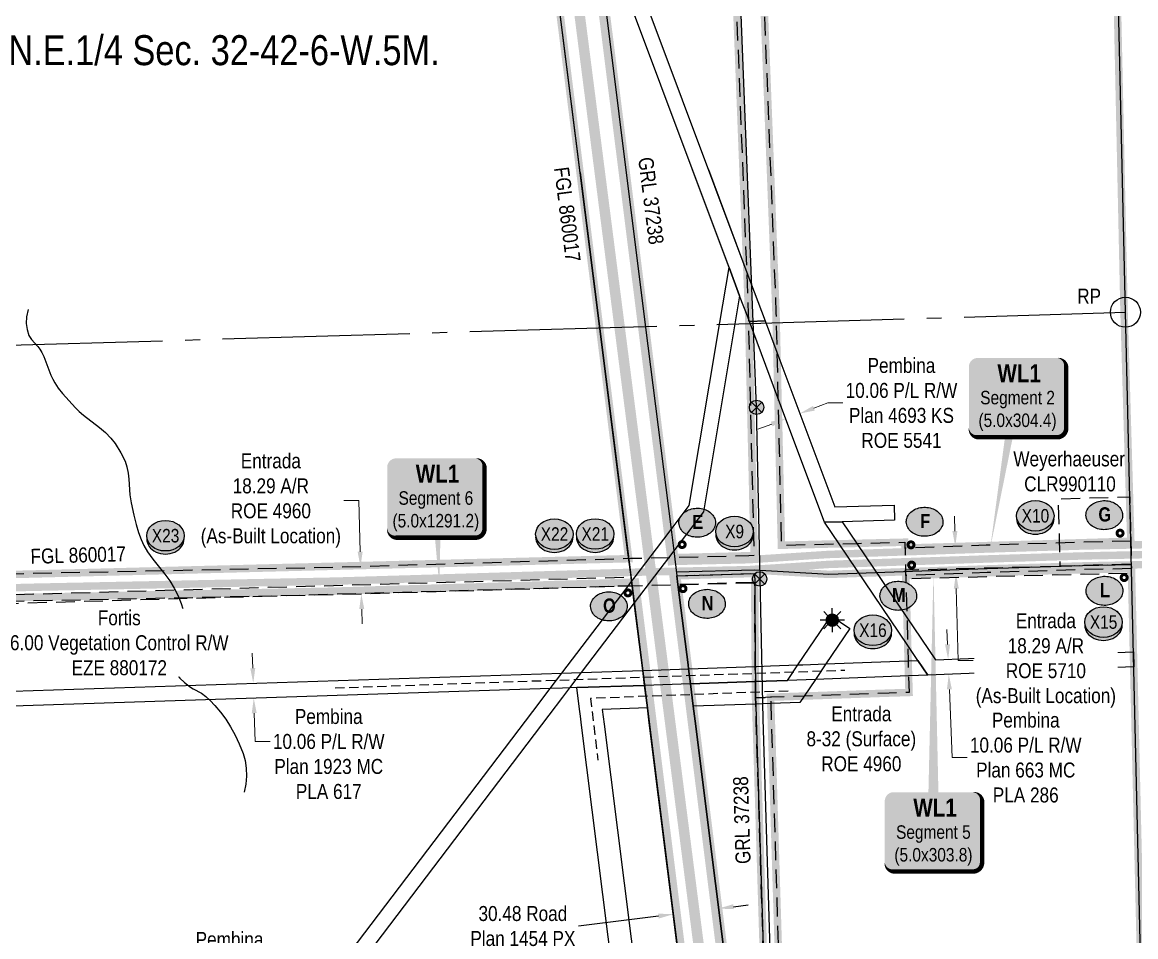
# Model space of a CAD drawing. Extents: x 643442 to 651909, y 5835058 to 5841090.
# Drawn here: x 646870 to 647613, y 5836394 to 5837005 of the extents above; entities that cross this region are included whole.
import ezdxf
from ezdxf.enums import TextEntityAlignment as Align

# ---------------------------------------------------------------- set-up
doc = ezdxf.new("R2010")
doc.units = 0
doc.header["$LTSCALE"] = 5
doc.header["$PDSIZE"] = 0.5
for name, pattern in [('CENTERLINEX3', [5, 2.5, -1, 0.5, -1]), ('foc-ACCESSROAD', [3.75, 2.5, -1.25]), ('foc-FLOWLINE', [3.75, 2.5, -1.25]), ('foc-QUARTERLINE', [33, 25, -3, 2, -3]), ('UG_PIPE', [1.875, 1.25, -0.625])]:
    doc.linetypes.add(name, pattern=pattern)
doc.layers.get('Defpoints').update_dxf_attribs({"color": 9})
for name, color, linetype in [('35', 37, 'Continuous'), ('AS-PIPE-UG', 44, 'UG_PIPE'), ('AS-POWER', 104, 'foc-POWER'), ('AS-POWER-EXISTING-PP', 72, 'Continuous'), ('AS-ROADS', 254, 'Continuous'), ('AS-TELUS', 224, 'foc-TEL'), ('C-SYMBOL', 7, 'Continuous'), ('CG-NOTES', 7, 'Continuous'), ('F-AR', 190, 'foc-ACCESSROAD'), ('F-EZE', 190, 'foc-FLOWLINE'), ('F-RW', 190, 'Continuous'), ('F-WS', 190, 'foc-ACCESSROAD'), ('F-WS-S', 8, 'Continuous'), ('L-SEC', 7, 'Continuous'), ('L-SECQ', 8, 'foc-QUARTERLINE'), ('L-TITLEDB', 4, 'Continuous'), ('L-TITLEDB-T', 4, 'Continuous'), ('P-CROSSINGS', 250, 'Continuous'), ('P-PROPOSED-WL1', 10, 'Continuous'), ('T-CREEK', 160, 'Continuous')]:
    doc.layers.add(name, color=color, linetype=linetype)
doc.layers.add('AS-TRAPPER BOUNDARY', color=7, linetype='CENTERLINEX3', true_color=0xb85c00, transparency=0.6)
doc.layers.add('AS-TRAPPER-T', color=7, linetype='Continuous', true_color=0xc26100)
doc.layers.add('P-PROPOSED-WL4', color=7, linetype='Continuous', true_color=0x5b5bc8)
for name, color, linetype, lineweight in [('F-AR-T', 190, 'Continuous', 9), ('F-RW-T', 190, 'Continuous', 9), ('F-VCE-T', 190, 'Continuous', 9), ('F-WS-T', 190, 'Continuous', 9)]:
    doc.layers.add(name, color=color, linetype=linetype, lineweight=lineweight)
doc.styles.add('175L', font='ARIALN.TTF', dxfattribs={"height": 20})
doc.styles.add('80', font='ARIALN.TTF', dxfattribs={"height": 10})
doc.styles.add('80CG', font='ARIALN.TTF', dxfattribs={"height": 10})
doc.styles.add('80L', font='ARIALN.TTF', dxfattribs={"height": 10})
doc.styles.add('BOLD', font='ARIALNB.TTF')
doc.styles.add('Crossing', font='ARIALN.TTF', dxfattribs={"height": 10})
doc.styles.add('foc-LtypeFont', font='ARIALN.TTF', dxfattribs={"height": 7.35})
doc.linetypes.add('foc-POWER', pattern='A,6,-1,["P",foc-LtypeFont,S=0.2,R=0,X=-0.625,Y=-0.75],-1.24,4', length=12.24)
doc.linetypes.add('foc-TEL', pattern='A,2,-1,["T",foc-LtypeFont,S=0.2,R=0,X=-0.425,Y=-0.75],-1.24,8', length=12.24)
doc.linetypes.add('foc-TEL-NOLINE', pattern='A,0,-2,["T",foc-LtypeFont,S=0.2,R=0,X=-0.425,Y=-0.75],-10.24', length=12.24)
doc.linetypes.add('foc-TOPO-flowdirection-NOLINE', pattern='A,0,[">",foc-LtypeFont,S=0.3,R=0,X=0,Y=-0.945],-20,[">",foc-LtypeFont,S=0.3,R=0,X=0,Y=-0.945],0', length=20)
doc.dimstyles.new('Compass 5 000', dxfattribs={"dimscale": 5, "dimtxt": 9, "dimasz": 2, "dimexe": 0.2, "dimexo": 0.0625, "dimgap": 0.5, "dimtad": 0, "dimtih": 1, "dimtoh": 1, "dimzin": 0, "dimdsep": 46, "dimtxsty": '80CG', "dimcen": 0.1, "dimse1": 1, "dimse2": 1, "dimclrd": 256, "dimclrt": 256, "dimaunit": 1, "dimadec": 4, "dimazin": 0, "dimtfac": 0.06, "dimtofl": 0, "dimtmove": 0, "dimatfit": 1, "dimfxl": 0.2, "dimtolj": 1, "dimtzin": 0, "dimlwd": -1, "dimarcsym": 0})

# ---------------------------------------------------------------- blocks, each defined once
blk = doc.blocks.new('*D428')
at = {"layer": 'Defpoints', "color": 0, "transparency": 16777216}
for p in [(647304.75, 5836409.51), (647305.14, 5836406.36), (647335.36, 5836410.14)]:
    blk.add_point(p, dxfattribs=at)
at = {"layer": 'L-TITLEDB-T', "transparency": 16777216}
for p, q in [((647344.89, 5836414.54), (647354.81, 5836415.78)), ((647294.82, 5836408.27), (647241.45, 5836401.58))]:
    blk.add_line(p, q, dxfattribs=at)
for points in [[(647344.68, 5836416.19), (647345.1, 5836412.88), (647334.97, 5836413.29)], [(647294.62, 5836409.92), (647295.03, 5836406.61), (647304.75, 5836409.51)]]:
    blk.add_solid(points, dxfattribs=at)
at = {"layer": 'L-TITLEDB-T', "transparency": 16777216, "insert": (647204.39, 5836401.58), "char_height": 10, "attachment_point": 5, "style": '80CG'}
blk.add_mtext('\\A1;30.48 Road\\PPlan 1454 PX', dxfattribs=at)
blk = doc.blocks.new('xing2')
h = blk.add_hatch(color=50)
h.dxf.hatch_style = 1
edge = h.paths.add_edge_path()
edge.add_ellipse((0, 0), major_axis=(-12.5, 0), ratio=0.816297, start_angle=0, end_angle=360)
h = blk.add_hatch(color=250)
h.dxf.hatch_style = 1
edge = h.paths.add_edge_path()
edge.add_ellipse((0, -2.05), major_axis=(-12.5, 0), ratio=0.816297, start_angle=0, end_angle=180)
edge.add_line((12.5, -2.05), (12.5, 0))
edge.add_ellipse((0, 0), major_axis=(-12.5, 0), ratio=0.816297, start_angle=0, end_angle=180, ccw=False)
edge.add_line((-12.5, 0), (-12.5, -2.05))
at = {"color": 250}
blk.add_ellipse((0, 0), major_axis=(-12.5, 0), ratio=0.816297, dxfattribs=at)
blk.add_ellipse((0, -2.05), major_axis=(-12.5, 0), ratio=0.816297, start_param=0, end_param=3.141593, dxfattribs=at)
at = {"color": 250, "style": 'Crossing'}
blk.add_attdef('CROSSING', text='', height=9, dxfattribs=at).set_placement((0.09, 0.02), align=Align.MIDDLE_CENTER)
at = {"color": 250, "style": 'Crossing', "flags": 1}
for tag, p in [('OWNER', (0.09, -12.49)), ('DESCRIPTION', (0.09, -25.77)), ('LOCATION', (0.09, -39.3)), ('DWG_REF', (0.09, -52.84))]:
    blk.add_attdef(tag, text='', height=9, dxfattribs=at).set_placement(p, align=Align.MIDDLE_CENTER)
blk = doc.blocks.new('GAS')
h = blk.add_hatch(color=255)
h.dxf.hatch_style = 1
edge = h.paths.add_edge_path()
edge.add_arc((0, 0), 0.9, 0, 360)
for p, q in [((0, 0.81), (0, 1.62)), ((-0.81, 0), (-1.62, 0)), ((-0.57, 0.57), (-1.14, 1.14)), ((0.57, 0.57), (1.14, 1.14)), ((1.62, 0), (0.81, 0)), ((-0.57, -0.57), (-1.14, -1.14)), ((0, -0.81), (0, -1.62)), ((1.14, -1.14), (0.57, -0.57))]:
    blk.add_line(p, q)
blk.add_circle((0, 0), 0.8)
blk = doc.blocks.new('*D436')
at = {"layer": 'Defpoints', "color": 0, "transparency": 16777216}
for p in [(647568.36, 5836582.9), (647488.54, 5836569.57), (647568.77, 5836572.85)]:
    blk.add_point(p, dxfattribs=at)
at = {"layer": 'F-RW-T', "transparency": 16777216}
for p, q in [((647487.72, 5836589.61), (647487.31, 5836599.6)), ((647488.94, 5836559.58), (647490.8, 5836514.03)), ((647490.8, 5836514.03), (647500.8, 5836514.03))]:
    blk.add_line(p, q, dxfattribs=at)
for points in [[(647489.38, 5836589.68), (647486.05, 5836589.54), (647488.13, 5836579.62)], [(647490.61, 5836559.65), (647487.28, 5836559.51), (647488.54, 5836569.57)]]:
    blk.add_solid(points, dxfattribs=at)
at = {"layer": 'F-RW-T', "transparency": 16777216, "insert": (647539.89, 5836514.03), "char_height": 10, "attachment_point": 5, "style": '80CG'}
blk.add_mtext('\\A1;Pembina \\P10.06 P/L R/W\\PPlan 663 MC\\PPLA 286', dxfattribs=at)
blk = doc.blocks.new('*D437')
at = {"layer": 'Defpoints', "color": 0, "transparency": 16777216}
for p in [(646988.65, 5836562.57), (647024.84, 5836553.69), (646988.98, 5836552.52)]:
    blk.add_point(p, dxfattribs=at)
at = {"layer": 'F-RW-T', "transparency": 16777216}
for p, q in [((647024.18, 5836573.74), (647023.85, 5836583.73)), ((647025.17, 5836543.7), (647025.79, 5836524.74)), ((647025.79, 5836524.74), (647035.79, 5836524.74))]:
    blk.add_line(p, q, dxfattribs=at)
for points in [[(647025.85, 5836573.79), (647022.51, 5836573.68), (647024.51, 5836563.74)], [(647026.83, 5836543.75), (647023.5, 5836543.65), (647024.84, 5836553.69)]]:
    blk.add_solid(points, dxfattribs=at)
at = {"layer": 'F-RW-T', "transparency": 16777216, "insert": (647074.87, 5836524.74), "char_height": 10, "attachment_point": 5, "style": '80CG'}
blk.add_mtext('\\A1;\\PPembina\\P10.06 P/L R/W\\PPlan 1923 MC\\PPLA 617', dxfattribs=at)
blk = doc.blocks.new('*D438')
at = {"layer": 'Defpoints', "color": 0, "transparency": 16777216}
for p in [(647073.69, 5836363.88), (647076.3, 5836367.32), (647084.28, 5836361.26)]:
    blk.add_point(p, dxfattribs=at)
at = {"layer": 'F-RW-T', "transparency": 16777216}
for p, q in [((647057.76, 5836375.97), (647047.76, 5836375.97)), ((647065.73, 5836369.93), (647057.76, 5836375.97)), ((647089.64, 5836351.79), (647097.61, 5836345.74))]:
    blk.add_line(p, q, dxfattribs=at)
for points in [[(647066.73, 5836371.25), (647064.72, 5836368.6), (647073.69, 5836363.88)], [(647090.65, 5836353.11), (647088.63, 5836350.46), (647081.67, 5836357.83)]]:
    blk.add_solid(points, dxfattribs=at)
at = {"layer": 'F-RW-T', "transparency": 16777216, "insert": (647008.67, 5836375.97), "char_height": 10, "attachment_point": 5, "style": '80CG'}
blk.add_mtext('\\A1;\\PPembina\\P10.06 P/L R/W\\PPlan 518 MC\\PPLA 355', dxfattribs=at)
blk = doc.blocks.new('*D439')
at = {"layer": 'Defpoints', "color": 0, "transparency": 16777216}
for p in [(647389.16, 5836743.69), (647395.51, 5836698.15), (647404.89, 5836701.66)]:
    blk.add_point(p, dxfattribs=at)
at = {"layer": 'F-RW-T', "transparency": 16777216}
for p, q in [((647398.52, 5836747.19), (647407.89, 5836750.7)), ((647407.89, 5836750.7), (647417.89, 5836750.7)), ((647370.41, 5836736.67), (647361.05, 5836733.17))]:
    blk.add_line(p, q, dxfattribs=at)
for points in [[(647397.94, 5836748.75), (647399.11, 5836745.63), (647389.16, 5836743.69)], [(647369.83, 5836738.23), (647371, 5836735.11), (647379.78, 5836740.18)]]:
    blk.add_solid(points, dxfattribs=at)
at = {"layer": 'F-RW-T', "transparency": 16777216, "insert": (647456.98, 5836750.7), "char_height": 10, "attachment_point": 5, "style": '80CG'}
blk.add_mtext('\\A1;Pembina\\P10.06 P/L R/W\\PPlan 4693 KS\\PROE 5541', dxfattribs=at)
blk = doc.blocks.new('*D441')
at = {"layer": 'Defpoints', "color": 0, "transparency": 16777216}
for p in [(647492.87, 5836655.24), (647511.11, 5836655.69), (647511.55, 5836637.26)]:
    blk.add_point(p, dxfattribs=at)
at = {"layer": 'F-AR-T', "transparency": 16777216}
for p, q in [((647492.63, 5836665.24), (647492.39, 5836675.24)), ((647493.56, 5836626.82), (647494.72, 5836578.89)), ((647494.72, 5836578.89), (647504.72, 5836578.89))]:
    blk.add_line(p, q, dxfattribs=at)
for points in [[(647494.3, 5836665.28), (647490.96, 5836665.2), (647492.87, 5836655.24)], [(647495.23, 5836626.86), (647491.89, 5836626.78), (647493.32, 5836636.82)]]:
    blk.add_solid(points, dxfattribs=at)
at = {"layer": 'F-AR-T', "transparency": 16777216, "insert": (647553.32, 5836578.89), "char_height": 10, "attachment_point": 5, "style": '80CG', "bg_fill": 3, "box_fill_scale": 1.1, "bg_fill_color": 256, "bg_fill_true_color": 13158600, "bg_fill_transparency": 0}
blk.add_mtext('\\A1;Entrada\\P18.29 A/R\\PROE 5710\\P(As-Built Location)', dxfattribs=at)
blk = doc.blocks.new('*D442')
at = {"layer": 'Defpoints', "color": 0, "transparency": 16777216}
for p in [(647041.89, 5836639.92), (647096.09, 5836641.46), (647042.4, 5836621.67)]:
    blk.add_point(p, dxfattribs=at)
at = {"layer": 'F-AR-T', "transparency": 16777216}
for p, q in [((647094.84, 5836685.57), (647084.84, 5836685.57)), ((647095.81, 5836651.46), (647094.84, 5836685.57)), ((647096.9, 5836613.21), (647097.18, 5836603.21))]:
    blk.add_line(p, q, dxfattribs=at)
for points in [[(647097.48, 5836651.5), (647094.14, 5836651.41), (647096.09, 5836641.46)], [(647098.56, 5836613.25), (647095.23, 5836613.16), (647096.61, 5836623.2)]]:
    blk.add_solid(points, dxfattribs=at)
at = {"layer": 'F-AR-T', "transparency": 16777216, "insert": (647036.24, 5836685.57), "char_height": 10, "attachment_point": 5, "style": '80CG'}
blk.add_mtext('\\A1;Entrada\\P18.29 A/R \\PROE 4960\\P(As-Built Location)', dxfattribs=at)
blk = doc.blocks.new('*D464')
at = {"layer": 'Defpoints', "color": 0, "transparency": 16777216}
for p in [(646870.67, 5836623.03), (646849.22, 5836616.42)]:
    blk.add_point(p, dxfattribs=at)
at = {"layer": 'F-VCE-T', "transparency": 16777216}
for p, q in [((646848.76, 5836632.41), (646848.48, 5836642.41)), ((646849.51, 5836606.42), (646849.96, 5836590.64)), ((646849.96, 5836590.64), (646859.96, 5836590.64))]:
    blk.add_line(p, q, dxfattribs=at)
for points in [[(646850.43, 5836632.46), (646847.1, 5836632.36), (646849.05, 5836622.42)], [(646851.17, 5836606.47), (646847.84, 5836606.37), (646849.22, 5836616.42)]]:
    blk.add_solid(points, dxfattribs=at)
at = {"layer": 'F-VCE-T', "transparency": 16777216, "insert": (646935.11, 5836590.64), "char_height": 10, "attachment_point": 5, "style": '80CG', "bg_fill": 3, "box_fill_scale": 1.1, "bg_fill_color": 256, "bg_fill_true_color": 13158600, "bg_fill_transparency": 0}
blk.add_mtext('\\A1;Fortis\\P6.00 Vegetation Control R/W\\PEZE 880172', dxfattribs=at)
at = {"layer": 'Defpoints', "color": 0, "transparency": 16777216}
blk.add_point((646870.84, 5836617.03), dxfattribs=at)
blk = doc.blocks.new('POWERPOLE')
h = blk.add_hatch(color=255)
edge = h.paths.add_edge_path()
edge.add_arc((0, 0), 0.96, 0, 360)
at = {"linetype": 'Continuous'}
for p, q in [((0.68, -0.68), (-0.68, 0.68)), ((-0.68, -0.68), (0.68, 0.68))]:
    blk.add_line(p, q, dxfattribs=at)
blk.add_circle((0, 0), 0.96, dxfattribs=at)
blk = doc.blocks.new('*U535')
h = blk.add_hatch(color=254)
edge = h.paths.add_edge_path()
edge.add_line((-26.5, -34.46), (26.5, -34.46))
edge.add_arc((26.5, -28.46), 6, 270, 360)
edge.add_line((32.5, -28.46), (32.5, 12.5))
edge.add_arc((26.5, 12.5), 6, 0, 90)
edge.add_line((26.5, 18.5), (-26.5, 18.5))
edge.add_arc((-26.5, 12.5), 6, 90, 180)
edge.add_line((-32.5, 12.5), (-32.5, -28.46))
edge.add_arc((-26.5, -28.46), 6, 180, 270)
at = {"color": 1, "true_color": 0xff1414, "flags": 128}
blk.add_lwpolyline([(-26.5, -34.46, 3, 3, 0), (26.5, -34.46, 3, 3, 0.414214), (32.5, -28.46, 3, 3, 0), (32.5, 12.5, 3, 0, 0.414214), (26.5, 18.5, 0, 0, 0), (-26.5, 18.5, 0, 0, 0.414214), (-32.5, 12.5, 0, 0, 0), (-32.5, -28.46, 0, 3, 0.414214)], format="xyseb", close=True, dxfattribs=at)
blk.add_lwpolyline([(-18.25, -108.75, 0, 7.5, 0), (0, 0, 0, 0, 0)], format="xyseb", dxfattribs=at)
at = {"color": 1, "true_color": 0xff1414}
for tag, p, height, style in [('TEMP_AREA_W1_001', (-9.21, 2.24), 12, 'BOLD'), ('ENTER_TEXT_001', (-30.66, -12.62), 9, '80')]:
    blk.add_attdef(tag, p, '', height=height, dxfattribs=dict(at, style=style))
blk = doc.blocks.new('*U627')
h = blk.add_hatch(color=254)
edge = h.paths.add_edge_path()
edge.add_line((-26.5, -34.46), (26.5, -34.46))
edge.add_arc((26.5, -28.46), 6, 270, 360)
edge.add_line((32.5, -28.46), (32.5, 12.5))
edge.add_arc((26.5, 12.5), 6, 0, 90)
edge.add_line((26.5, 18.5), (-26.5, 18.5))
edge.add_arc((-26.5, 12.5), 6, 90, 180)
edge.add_line((-32.5, 12.5), (-32.5, -28.46))
edge.add_arc((-26.5, -28.46), 6, 180, 270)
at = {"color": 1, "true_color": 0xff1414, "flags": 128}
blk.add_lwpolyline([(0.05, 165.85, 0, 7.5, 0), (0, 0, 0, 0, 0)], format="xyseb", dxfattribs=at)
blk.add_lwpolyline([(-26.5, -34.46, 3, 3, 0), (26.5, -34.46, 3, 3, 0.414214), (32.5, -28.46, 3, 3, 0), (32.5, 12.5, 3, 0, 0.414214), (26.5, 18.5, 0, 0, 0), (-26.5, 18.5, 0, 0, 0.414214), (-32.5, 12.5, 0, 0, 0), (-32.5, -28.46, 0, 3, 0.414214)], format="xyseb", close=True, dxfattribs=at)
at = {"color": 1, "true_color": 0xff1414}
for tag, p, height, style in [('TEMP_AREA_W1_001', (-9.21, 2.24), 12, 'BOLD'), ('ENTER_TEXT_001', (-30.66, -12.62), 9, '80')]:
    blk.add_attdef(tag, p, '', height=height, dxfattribs=dict(at, style=style))
blk = doc.blocks.new('*U541')
h = blk.add_hatch(color=254)
edge = h.paths.add_edge_path()
edge.add_line((-26.5, -34.46), (26.5, -34.46))
edge.add_arc((26.5, -28.46), 6, 270, 360)
edge.add_line((32.5, -28.46), (32.5, 12.5))
edge.add_arc((26.5, 12.5), 6, 0, 90)
edge.add_line((26.5, 18.5), (-26.5, 18.5))
edge.add_arc((-26.5, 12.5), 6, 90, 180)
edge.add_line((-32.5, 12.5), (-32.5, -28.46))
edge.add_arc((-26.5, -28.46), 6, 180, 270)
at = {"color": 1, "true_color": 0xff1414, "flags": 128}
blk.add_lwpolyline([(-26.5, -34.46, 3, 3, 0), (26.5, -34.46, 3, 3, 0.414214), (32.5, -28.46, 3, 3, 0), (32.5, 12.5, 3, 0, 0.414214), (26.5, 18.5, 0, 0, 0), (-26.5, 18.5, 0, 0, 0.414214), (-32.5, 12.5, 0, 0, 0), (-32.5, -28.46, 0, 3, 0.414214)], format="xyseb", close=True, dxfattribs=at)
blk.add_lwpolyline([(2.35, -66.97, 0, 7.5, 0), (0, 0, 0, 0, 0)], format="xyseb", dxfattribs=at)
at = {"color": 1, "true_color": 0xff1414}
for tag, p, height, style in [('TEMP_AREA_W1_001', (-9.21, 2.24), 12, 'BOLD'), ('ENTER_TEXT_001', (-30.66, -12.62), 9, '80')]:
    blk.add_attdef(tag, p, '', height=height, dxfattribs=dict(at, style=style))
blk = doc.blocks.new('AA')
at = {"const_width": 4}
blk.add_lwpolyline([(-1, 0, 1), (1, 0, 1)], format="xyb", close=True, dxfattribs=at)
blk.add_circle((0, 0), 2)
blk = doc.blocks.new('Route_Letters')
h = blk.add_hatch(color=255)
h.dxf.hatch_style = 1
edge = h.paths.add_edge_path()
edge.add_ellipse((-0.12, 0.46), major_axis=(-11.97, 0), ratio=0.789318, start_angle=0, end_angle=360)
at = {"color": 5}
blk.add_open_spline([(-12.34, 0.46), (-12.34, -0.25), (-12.24, -0.97), (-11.72, -2.79), (-11.14, -3.88), (-9.56, -5.81), (-8.54, -6.66), (-6.22, -8.02), (-4.9, -8.54), (-2.12, -9.17), (-0.66, -9.3), (2.22, -9.13), (3.64, -8.84), (6.27, -7.89), (7.48, -7.22), (9.54, -5.6), (10.38, -4.64), (11.6, -2.54), (11.97, -1.4), (12.18, 0.91), (12.02, 2.08), (11.2, 4.3), (10.54, 5.35), (8.8, 7.2), (7.72, 7.99), (5.29, 9.24), (3.93, 9.68), (1.11, 10.18), (-0.35, 10.23), (-3.22, 9.91), (-4.61, 9.55), (-7.16, 8.47), (-8.32, 7.75), (-10.24, 6.02), (-11, 5.02), (-12.05, 2.86), (-12.32, 1.7), (-12.34, 0.52), (-12.34, 0.49), (-12.34, 0.46)], degree=3, knots=[0, 0, 0, 0, 0.219529, 0.219529, 0.575727, 0.575727, 0.931924, 0.931924, 1.288121, 1.288121, 1.644318, 1.644318, 2.000515, 2.000515, 2.356712, 2.356712, 2.712909, 2.712909, 3.069107, 3.069107, 3.425304, 3.425304, 3.781501, 3.781501, 4.137698, 4.137698, 4.493895, 4.493895, 4.850092, 4.850092, 5.20629, 5.20629, 5.562487, 5.562487, 5.918684, 5.918684, 6.274881, 6.274881, 6.283185, 6.283185, 6.283185, 6.283185], dxfattribs=at)
at = {"color": 14, "style": 'BOLD'}
blk.add_attdef('A', text='', height=9.5, dxfattribs=at).set_placement((0.22, 0.98), align=Align.MIDDLE)

msp = doc.modelspace()

# ---------------------------------------------------------------- hatches: boundary and pattern name
at = {"layer": 'P-PROPOSED-WL1'}
h = msp.add_hatch(color=256, dxfattribs=at)
h.dxf.hatch_style = 1
h.paths.add_polyline_path([(646628.132, 5836615.829), (646650.713, 5836601.296), (646651.669, 5836601.33), (646651.44, 5836611.12), (646651.31, 5836616.678), (646706.621, 5836618.432), (646873.66, 5836623.498), (647080.29, 5836627.693), (647276.663, 5836633.542), (647277.29, 5836628.555), (647276.763, 5836628.543), (647080.415, 5836622.694), (646873.787, 5836618.5), (646708.628, 5836613.491), (646656.425, 5836611.838), (646656.439, 5836611.237), (646656.783, 5836596.51), (646649.325, 5836596.243), (646626.744, 5836610.776), (646618.19, 5836610.47), (646569.809, 5836607.198), (646511.178, 5836602.816), (646485.305, 5836600.784), (646450.204, 5836600.601), (646396.274, 5836599.144), (646324.754, 5836597.136), (646243.193, 5836595.495), (646178.066, 5836593.124), (646119.179, 5836592.031), (646061.042, 5836588.956), (646030.569, 5836584.657), (646007.281, 5836580.505), (646007.174, 5836585.564), (646029.78, 5836589.595), (646060.56, 5836593.938), (646119, 5836597.029), (646177.929, 5836598.123), (646243.052, 5836600.493), (646324.633, 5836602.135), (646396.136, 5836604.142), (646450.123, 5836605.6), (646485.096, 5836605.783), (646510.796, 5836607.801), (646569.454, 5836612.185), (646617.932, 5836615.464)])

# ---------------------------------------------------------------- linework, layer by layer
at = {"layer": '35', "color": 3}
msp.add_circle((647606.398, 5836811.264), 10, dxfattribs=at)
at = {"layer": 'AS-PIPE-UG', "flags": 128}
for points in [[(647079.126, 5836560.602), (647419.275, 5836572.44)], [(647381.315, 5836558.476), (647249.581, 5836553.526), (647254.367, 5836512.437)]]:
    msp.add_lwpolyline(points, dxfattribs=at)
at = {"layer": 'AS-POWER', "flags": 128}
for points in [[(647360.316, 5836747.81), (647332.552, 5837459.855), (647357.879, 5837438.506)], [(646761.5, 5835364.733), (647361.325, 5835796.932), (647407.944, 5835829.614), (647399.436, 5835898.086), (647377.926, 5836106.934), (647364.62, 5836539.938), (647360.316, 5836747.81)]]:
    msp.add_lwpolyline(points, dxfattribs=at)
at = {"layer": 'AS-ROADS', "flags": 128}
for points, const_width in [([(647591.673, 5835101.118), (647397.491, 5835795.868), (647168.623, 5837585.659), (647157.011, 5837672.565), (647157.264, 5837722.95), (647122.603, 5840162.074)], 7), ([(647882.063, 5836655.889), (647612.829, 5836649.348), (647577.597, 5836648.618), (647513.888, 5836646.611), (647408.259, 5836642.963), (647355.502, 5836639.497), (647276.522, 5836637.685), (647080.186, 5836631.836), (646873.555, 5836627.642), (646668.969, 5836621.437), (646617.718, 5836619.604), (646569.16, 5836616.32), (646510.48, 5836611.934), (646484.923, 5836609.927)], 5)]:
    msp.add_lwpolyline(points, dxfattribs=dict(at, const_width=const_width))
at = {"layer": 'AS-TELUS', "linetype": 'foc-TEL-NOLINE', "flags": 128}
msp.add_lwpolyline([(647242.546, 5836904.456), (647204.315, 5837207.913), (647170.922, 5837475.91), (647147.547, 5837618.779), (647136.045, 5838629.646)], dxfattribs=at)
at = {"layer": 'AS-TELUS', "flags": 128}
msp.add_lwpolyline([(647242.546, 5836904.456), (647277.284, 5836628.622), (647381.971, 5835791.735), (647574.5, 5835100.575)], dxfattribs=at)
at = {"layer": 'AS-TRAPPER BOUNDARY', "const_width": 4.999, "flags": 128}
for points in [[(647183.313, 5837588.969), (647173.459, 5837650.806), (647171.819, 5837660.822), (647170.975, 5837665.979), (647385.379, 5837672.729), (647385.533, 5837667.554), (647385.83, 5837657.495), (647387.482, 5837593.275), (647389.72, 5837517.573), (647328.779, 5837515.771), (647332.382, 5837393.887), (647353.898, 5836837.881), (647354.969, 5836810.204), (647355.058, 5836806.381), (647355.089, 5836805.08), (647357.188, 5836715.32), (647358.742, 5836648.874), (647305.616, 5836647.5), (647305.616, 5836647.5), (647303.246, 5836666.287), (647286.053, 5836802.865), (647250.736, 5837084.778), (647245.328, 5837127.859), (647234.753, 5837211.73), (647201.068, 5837480.18), (647184.873, 5837579.23), (647184.22, 5837583.437)], [(647407.595, 5837593.897), (647405.936, 5837658.128), (647405.639, 5837668.188), (647405.486, 5837673.363), (647586.57, 5837679.546), (647586.57, 5837679.546), (647587.016, 5837660.019), (647588.391, 5837599.821), (647605.444, 5836813.121), (647609.905, 5836661.404), (647609.975, 5836658.436), (647459.31, 5836653.877), (647459.201, 5836657.795), (647427.262, 5836657.013), (647415.366, 5836656.722), (647376.879, 5836655.76), (647375.41, 5836718.561), (647374.577, 5836754.172), (647373.867, 5836784.544), (647373.373, 5836805.667), (647373.253, 5836810.772), (647350.669, 5837394.427), (647454.267, 5837397.491), (647450.663, 5837519.375), (647409.834, 5837518.168)], [(647625.151, 5836009.929), (647625.793, 5835990.262), (647441.36, 5836003.359), (647440.869, 5836003.343), (647436.2, 5836003.184), (647386.532, 5836001.504), (647386.498, 5836006.505), (647370.121, 5836539.276), (647370.095, 5836540.121), (647369.792, 5836550.12), (647369.682, 5836553.726), (647369.662, 5836554.345), (647370.298, 5836554.367), (647392.003, 5836555.114), (647448.869, 5836557.099), (647462.023, 5836557.515), (647461.714, 5836568.508), (647461.433, 5836578.556), (647461.145, 5836588.821), (647460.619, 5836607.553), (647459.896, 5836633.286), (647459.829, 5836635.594), (647563.057, 5836639.01), (647608.043, 5836640.102), (647610.402, 5836640.15), (647610.474, 5836637.086), (647611.701, 5836584.653), (647611.937, 5836574.595), (647625.151, 5836009.929)], [(647360.039, 5836539.788), (647373.345, 5836106.784), (647319.299, 5836538.434), (647318.05, 5836548.403), (647316.192, 5836563.253), (647314.934, 5836573.28), (647314.6, 5836575.932), (647307.822, 5836629.493), (647307.078, 5836635.373), (647359.021, 5836636.96), (647359.063, 5836630.955), (647359.454, 5836574.884), (647359.525, 5836564.816), (647359.6, 5836554.065), (647359.731, 5836549.788), (647360.039, 5836539.788)]]:
    msp.add_lwpolyline(points, close=True, dxfattribs=at)
at = {"layer": 'AS-TRAPPER BOUNDARY', "const_width": 5, "flags": 128}
msp.add_lwpolyline([(646276.69, 5837642.204), (646370.877, 5837644.41), (646584.709, 5837649.413), (646604.837, 5837649.884), (646686.699, 5837651.802), (646696.757, 5837652.037), (646712.014, 5837652.395), (646727.039, 5837652.748), (646737.045, 5837652.983), (646785.254, 5837654.113), (647037.759, 5837662.065), (647139.939, 5837665.286), (647152.481, 5837588.45), (647154.153, 5837578.45), (647159.563, 5837545.37), (647170.922, 5837475.91), (647198.935, 5837250.928), (647204.315, 5837207.913), (647255.468, 5836801.884), (647274.995, 5836646.797), (646807.844, 5836634.798), (646807.844, 5836634.798), (646763.82, 5836633.463), (646753.821, 5836633.16), (646738.818, 5836632.705), (646728.758, 5836632.4), (646655.996, 5836630.124), (646655.868, 5836635.627), (646555.304, 5836633.185), (646555.508, 5836624.47), (646509.781, 5836621.052), (646484.54, 5836619.071), (646449.909, 5836618.889), (646395.77, 5836617.427), (646324.313, 5836615.421), (646242.676, 5836613.778), (646217.848, 5836612.875), (646214.853, 5836622.31), (646197.251, 5836677.77), (646165.647, 5836766.949), (646133.677, 5836857.156), (646130.361, 5836863.434)], dxfattribs=at)
at = {"layer": 'F-AR', "flags": 128}
for points in [[(647609.975, 5836658.436), (647577.358, 5836657.76), (647513.586, 5836655.751), (647459.31, 5836653.877)], [(647358.742, 5836648.874), (647355.097, 5836648.635), (647276.281, 5836646.827), (647079.957, 5836640.979), (646873.324, 5836636.784), (646668.667, 5836630.577), (646655.996, 5836630.124)], [(647610.402, 5836640.15), (647577.836, 5836639.476), (647514.189, 5836637.471), (647459.829, 5836635.594)], [(647359.066, 5836630.566), (647355.907, 5836630.358), (647276.763, 5836628.543), (647080.415, 5836622.694), (646873.787, 5836618.5), (646669.271, 5836612.297), (646656.425, 5836611.838)]]:
    msp.add_lwpolyline(points, dxfattribs=at)
at = {"layer": 'F-EZE', "flags": 128}
for points in [[(647562.967, 5836641.892), (647607.982, 5836643.029), (647610.334, 5836643.088), (647610.474, 5836637.086), (647459.895, 5836633.286), (647459.725, 5836639.288), (647562.967, 5836641.892)], [(647359.063, 5836630.955), (647307.822, 5836629.493), (647307.081, 5836635.354), (647359.021, 5836636.96), (647359.063, 5836630.955)], [(647276.906, 5836631.618), (647277.284, 5836628.622), (647274.57, 5836628.545), (646808.238, 5836615.246), (646764.402, 5836613.998), (646754.403, 5836613.713), (646739.398, 5836613.287), (646729.33, 5836613.001), (646729.138, 5836619.002), (646739.218, 5836619.288), (646754.223, 5836619.715), (646764.222, 5836619.999), (646808.105, 5836621.248), (647276.53, 5836634.606), (647276.906, 5836631.618)]]:
    msp.add_lwpolyline(points, close=True, dxfattribs=at)
at = {"layer": 'F-RW', "flags": 128}
for points in [[(647366.048, 5836805.432), (647355.548, 5836805.095), (647355.058, 5836806.382), (647348.978, 5836822.303), (647341.924, 5836841.084), (647250.736, 5837084.778), (647204.315, 5837207.913), (647078.81, 5837542.981), (647066.431, 5837576.035), (647048.859, 5837623.203), (647059.441, 5837623.562), (647073.328, 5837586.283), (647075.872, 5837579.457), (647077.048, 5837576.306), (647089.413, 5837543.295), (647198.935, 5837250.928), (647245.328, 5837127.859), (647353.897, 5836837.881), (647366.048, 5836805.432)], [(647452.106, 5836682.46), (647452.378, 5836672.443), (647417.498, 5836671.497), (647405.558, 5836671.261), (647374.577, 5836754.172), (647355.548, 5836805.095), (647366.048, 5836805.432), (647373.867, 5836784.544), (647412.452, 5836681.46), (647452.106, 5836682.46)], [(647460.619, 5836607.553), (647479.693, 5836579.269), (647611.701, 5836584.67), (647611.936, 5836574.612), (647474.493, 5836568.999), (647467.909, 5836578.789), (647461.145, 5836588.821), (647415.363, 5836656.712), (647405.558, 5836671.261), (647417.498, 5836671.497), (647427.262, 5836656.996), (647460.619, 5836607.553)], [(647359.731, 5836549.788), (647318.049, 5836548.403), (647316.191, 5836563.252), (647359.525, 5836564.816), (647380.962, 5836565.59), (647387.945, 5836575.909), (647410.121, 5836608.672), (647422.544, 5836600.263), (647406.524, 5836576.555), (647399.583, 5836566.263), (647392.014, 5836555.116), (647389.142, 5836550.8), (647369.792, 5836550.12), (647359.731, 5836549.788)]]:
    msp.add_lwpolyline(points, close=True, dxfattribs=at)
for points in [[(647328.203, 5836906.508), (647353.897, 5836837.881), (647366.048, 5836805.432), (647355.548, 5836805.095), (647355.058, 5836806.382), (647348.978, 5836822.303), (647341.924, 5836841.084), (647317.538, 5836906.253)], [(646958.125, 5836211.537), (647210.925, 5836544.788), (647222.606, 5836560.184), (647230.437, 5836570.497), (647274.57, 5836628.545), (647276.906, 5836631.618), (647279.235, 5836634.683), (647293.44, 5836653.38), (647303.246, 5836666.287), (647315.345, 5836682.21), (647335.798, 5836804.461), (647341.924, 5836841.084), (647348.978, 5836822.303), (647346.049, 5836804.79), (647324.855, 5836678.118), (647306.364, 5836653.782), (647305.043, 5836652.044), (647292.131, 5836635.052), (647278.702, 5836617.377), (647243.371, 5836570.86), (647235.546, 5836560.586), (647230.783, 5836554.371), (647221.698, 5836542.368), (646965.663, 5836204.944)], [(646809.534, 5836556.693), (647230.437, 5836570.497), (647243.371, 5836570.86), (647284.376, 5836572.18), (647314.934, 5836573.28), (647359.454, 5836574.884), (647360.472, 5836574.921), (647369.531, 5836575.247), (647387.945, 5836575.909), (647391.077, 5836576.022), (647406.524, 5836576.555), (647461.432, 5836578.556), (647467.909, 5836578.789), (647467.909, 5836578.789), (647474.493, 5836568.999), (647468.307, 5836568.745), (647461.714, 5836568.508), (647399.583, 5836566.263), (647380.962, 5836565.59), (647359.525, 5836564.816), (647316.191, 5836563.252), (647285.634, 5836562.147), (647240.372, 5836560.736), (647235.546, 5836560.586), (647230.777, 5836560.431), (647222.606, 5836560.184), (646809.756, 5836546.637)], [(646839.95, 5835451.466), (647335.542, 5835805.939), (647312.141, 5835991.207), (647311.164, 5835998.956), (647243.515, 5836535.795), (647242.768, 5836541.727), (647242.183, 5836546.365), (647240.372, 5836560.736), (647285.634, 5836562.147), (647287.501, 5836547.232), (647257.317, 5836546.247), (647258.574, 5836536.273), (647325.887, 5836002.124), (647326.218, 5835999.465), (647326.397, 5835998.038), (647351.546, 5835798.94), (647218.943, 5835704.1)]]:
    msp.add_lwpolyline(points, dxfattribs=at)
at = {"layer": 'F-WS', "flags": 128}
msp.add_lwpolyline([(647358.593, 5836655.247), (647357.188, 5836715.32), (647355.089, 5836805.08), (647355.058, 5836806.382), (647354.969, 5836810.204), (647353.897, 5836837.881), (647332.382, 5837393.887), (647350.669, 5837394.427), (647373.253, 5836810.772), (647373.373, 5836805.667), (647373.867, 5836784.544), (647374.577, 5836754.172), (647375.41, 5836718.56), (647376.879, 5836655.76), (647415.363, 5836656.712), (647427.262, 5836656.996), (647459.199, 5836657.77), (647459.724, 5836639.287), (647459.894, 5836633.286), (647460.619, 5836607.553), (647461.145, 5836588.821), (647461.432, 5836578.556), (647461.714, 5836568.508), (647462.024, 5836557.516), (647448.87, 5836557.079), (647392.014, 5836555.116), (647370.298, 5836554.367), (647369.662, 5836554.345), (647359.6, 5836554.065), (647359.525, 5836564.816), (647359.454, 5836574.884), (647359.063, 5836630.955)], dxfattribs=at)
for points in [[(647609.905, 5836661.404), (647610.334, 5836643.088), (647562.967, 5836641.893), (647562.457, 5836660.266), (647561.72, 5836686.795), (647609.28, 5836688.115), (647609.905, 5836661.404)], [(647386.745, 5836000.184), (647391.254, 5835851.759), (647405.141, 5835852.185), (647418.187, 5835852.586), (647428.836, 5835852.914), (647430.808, 5835852.974), (647443.756, 5835853.372), (647481.704, 5835854.538), (647481.748, 5835853.083), (647482.266, 5835836.244), (647482.305, 5835834.965), (647484.793, 5835754.026), (647424.645, 5835752.177), (647393.277, 5835751.214), (647384.282, 5835750.938), (647383.269, 5835783.89), (647383.159, 5835787.478), (647382.966, 5835793.756), (647382.776, 5835799.909), (647382.596, 5835805.797), (647382.404, 5835812.011), (647382.371, 5835813.1), (647381.192, 5835851.449), (647376.591, 5836001.169), (647373.345, 5836106.783), (647360.039, 5836539.788), (647359.731, 5836549.788), (647359.6, 5836554.065), (647369.662, 5836554.345), (647369.682, 5836553.726), (647369.792, 5836550.12), (647370.09, 5836540.121), (647370.116, 5836539.276), (647386.499, 5836006.503), (647386.532, 5836001.504), (647386.745, 5836000.184)]]:
    msp.add_lwpolyline(points, close=True, dxfattribs=at)
at = {"layer": 'L-SEC', "flags": 128}
for points in [[(647606.398, 5836811.264), (647586.57, 5837679.546)], [(647625.151, 5836009.929), (647606.398, 5836811.264)]]:
    msp.add_lwpolyline(points, dxfattribs=at)
at = {"layer": 'L-SECQ', "flags": 128}
msp.add_lwpolyline([(646839.07, 5836788.55), (647606.398, 5836811.264)], dxfattribs=at)
at = {"layer": 'L-TITLEDB', "flags": 128}
for points in [[(647574.394, 5835101.595), (647546.783, 5835200.919), (647518.971, 5835300.773), (647393.277, 5835751.214), (647383.159, 5835787.478), (647381.971, 5835791.735), (647381.82, 5835792.949), (647381.102, 5835798.712), (647380.411, 5835804.259), (647379.686, 5835810.067), (647379.555, 5835811.118), (647378.656, 5835818.331), (647355.962, 5836000.471), (647288.755, 5836537.226), (647287.501, 5836547.232), (647285.634, 5836562.147), (647284.376, 5836572.18), (647278.702, 5836617.377), (647277.284, 5836628.622), (647276.906, 5836631.618), (647276.53, 5836634.606), (647274.242, 5836652.774), (647255.468, 5836801.885), (647204.315, 5837207.913)], [(647250.736, 5837084.778), (647286.053, 5836802.865), (647303.246, 5836666.287), (647304.829, 5836653.737), (647305.043, 5836652.044), (647307.08, 5836635.359), (647307.822, 5836629.493), (647314.599, 5836575.931), (647314.934, 5836573.28), (647316.191, 5836563.252), (647318.049, 5836548.403), (647319.298, 5836538.434), (647373.345, 5836106.783)]]:
    msp.add_lwpolyline(points, dxfattribs=at)
msp.add_lwpolyline([(647360.039, 5836539.788), (647373.345, 5836106.784), (647319.299, 5836538.434), (647318.05, 5836548.403), (647316.192, 5836563.253), (647314.934, 5836573.28), (647314.6, 5836575.932), (647307.822, 5836629.493), (647307.078, 5836635.373), (647359.021, 5836636.96), (647359.063, 5836630.955), (647359.454, 5836574.884), (647359.525, 5836564.816), (647359.6, 5836554.065), (647359.731, 5836549.788), (647360.039, 5836539.788)], close=True, dxfattribs=at)
at = {"layer": 'P-PROPOSED-WL1', "const_width": 5, "flags": 128}
for points in [[(647610.033, 5836655.936), (647577.423, 5836655.261), (647513.668, 5836653.253), (647407.926, 5836649.6), (647355.208, 5836646.137), (647305.902, 5836645.006)], [(647610.344, 5836642.65), (647577.77, 5836641.975), (647514.107, 5836639.97), (647408.591, 5836636.325), (647359.025, 5836639.165), (647306.774, 5836637.867)]]:
    msp.add_lwpolyline(points, dxfattribs=at)
at = {"layer": 'P-PROPOSED-WL4', "const_width": 5, "flags": 128}
for points in [[(647113.642, 5840123.174), (647124.012, 5839334.672), (647134.666, 5838531.06), (647134.98, 5838503.472), (647160.093, 5838503.758), (647169.398, 5837686.009), (647168.16, 5837666.034), (647169.035, 5837660.691), (647170.676, 5837650.671), (647180.797, 5837588.86), (647181.751, 5837583.043), (647182.404, 5837578.836), (647198.593, 5837479.823), (647232.273, 5837211.418), (647242.848, 5837127.547), (647248.255, 5837084.466), (647283.572, 5836802.555), (647300.766, 5836665.974), (647302.349, 5836653.424), (647302.562, 5836651.736), (647303.695, 5836642.454)], [(647610.033, 5836655.939), (647630.147, 5836656.415)], [(647303.968, 5836640.219), (647305.342, 5836629.179), (647312.119, 5836575.617), (647312.453, 5836572.967), (647313.711, 5836562.941), (647315.569, 5836548.092), (647316.818, 5836538.123), (647370.865, 5836106.472), (647383.416, 5836006.233), (647383.71, 5836003.884), (647384.057, 5836001.148), (647384.27, 5835999.83), (647402.66, 5835851.877), (647402.881, 5835850.102), (647405.032, 5835832.849), (647379.76, 5835829.687), (647358.442, 5836000.78), (647288.114, 5836562.458), (647279.175, 5836633.6)], [(647630.458, 5836643.128), (647610.344, 5836642.653)]]:
    msp.add_lwpolyline(points, dxfattribs=at)
at = {"layer": 'T-CREEK', "flags": 128}
msp.add_lwpolyline([(646874.225, 5836813.004), (646873.28, 5836808.296), (646873.075, 5836803.861), (646873.611, 5836799.697), (646874.886, 5836795.806), (646875.594, 5836794.472), (646876.585, 5836793.07), (646880.704, 5836788.45), (646882.162, 5836786.545), (646883.478, 5836784.334), (646884.714, 5836781.786), (646889.389, 5836769.361), (646890.7, 5836766.496), (646892.084, 5836764.056), (646894.43, 5836760.66), (646897.28, 5836757.069), (646905.975, 5836747.519), (646908.433, 5836745.075), (646911.354, 5836742.519), (646921.966, 5836734.286), (646925.909, 5836730.979), (646929.571, 5836727.339), (646932.433, 5836723.707), (646936.268, 5836717.531), (646939.048, 5836711.8), (646940.235, 5836708.177), (646941.053, 5836703.981), (646941.501, 5836699.825), (646942.223, 5836689.412), (646943.016, 5836684.019), (646944.797, 5836675.785), (646946.304, 5836669.713), (646947.901, 5836664.333), (646949.631, 5836659.545), (646951.524, 5836655.502), (646954.05, 5836651.292), (646957.474, 5836646.516), (646965.44, 5836636.526), (646968.753, 5836632.065), (646971.851, 5836627.156), (646974.105, 5836622.503), (646976.422, 5836616.822), (646977.412, 5836613.243), (646977.684, 5836611.115), (646977.773, 5836608.745), (646977.412, 5836602.66), (646977.064, 5836600.365), (646976.419, 5836597.839), (646972.907, 5836587.576), (646972.121, 5836583.477), (646971.623, 5836576.934), (646971.746, 5836574.748), (646972.121, 5836572.894), (646973.404, 5836570.026), (646975.577, 5836567.106), (646978.641, 5836564.129), (646982.704, 5836560.988), (646984.325, 5836559.989), (646989.98, 5836557.019), (646992.879, 5836554.834), (646995.821, 5836552.129), (646998.869, 5836548.855), (647002.548, 5836544.451), (647006.107, 5836539.698), (647009.415, 5836534.544), (647012.432, 5836529.046), (647015.116, 5836523.284), (647017.707, 5836516.836), (647019.084, 5836512.04), (647019.844, 5836506.892), (647019.987, 5836501.648), (647019.513, 5836496.308), (647018.423, 5836490.873)], dxfattribs=at)
at = {"layer": 'T-CREEK', "linetype": 'foc-TOPO-flowdirection-NOLINE', "flags": 128}
msp.add_lwpolyline([(646874.225, 5836813.004), (646873.28, 5836808.296), (646873.075, 5836803.861), (646873.611, 5836799.697), (646874.886, 5836795.806), (646875.594, 5836794.472), (646876.585, 5836793.07), (646880.704, 5836788.45), (646882.162, 5836786.545), (646883.478, 5836784.334), (646884.714, 5836781.786), (646889.389, 5836769.361), (646890.7, 5836766.496), (646892.084, 5836764.056), (646894.43, 5836760.66), (646897.28, 5836757.069), (646905.975, 5836747.519), (646908.433, 5836745.075), (646911.354, 5836742.519), (646921.966, 5836734.286), (646925.909, 5836730.979), (646929.571, 5836727.339), (646932.433, 5836723.707), (646936.268, 5836717.531), (646939.048, 5836711.8), (646940.235, 5836708.177), (646941.053, 5836703.981), (646941.501, 5836699.825), (646942.223, 5836689.412), (646943.016, 5836684.019), (646944.797, 5836675.785), (646946.304, 5836669.713), (646947.901, 5836664.333), (646949.631, 5836659.545), (646951.524, 5836655.502), (646954.05, 5836651.292), (646957.474, 5836646.516), (646965.44, 5836636.526), (646968.753, 5836632.065), (646971.851, 5836627.156), (646974.105, 5836622.503), (646976.422, 5836616.822), (646977.412, 5836613.243), (646977.684, 5836611.115), (646977.773, 5836608.745), (646977.412, 5836602.66), (646977.064, 5836600.365), (646976.419, 5836597.839), (646972.907, 5836587.576), (646972.121, 5836583.477), (646971.623, 5836576.934), (646971.746, 5836574.748), (646972.121, 5836572.894), (646973.404, 5836570.026), (646975.577, 5836567.106), (646978.641, 5836564.129), (646982.704, 5836560.988), (646984.325, 5836559.989), (646989.98, 5836557.019), (646992.879, 5836554.834), (646995.821, 5836552.129), (646998.869, 5836548.855), (647002.548, 5836544.451), (647006.107, 5836539.698), (647009.415, 5836534.544), (647012.432, 5836529.046), (647015.116, 5836523.284), (647017.707, 5836516.836), (647019.084, 5836512.04), (647019.844, 5836506.892), (647019.987, 5836501.648), (647019.513, 5836496.308), (647018.423, 5836490.873)], dxfattribs=at)

# ---------------------------------------------------------------- block references
at = {"layer": 'AS-POWER-EXISTING-PP', "color": 3, "xscale": 5, "yscale": 5, "zscale": 5}
for p in [(647360.316, 5836747.81), (647362.379, 5836633.269)]:
    msp.add_blockref('POWERPOLE', p, dxfattribs=at)
at = {"layer": 'CG-NOTES'}
ref = msp.add_blockref('*U535', (647534.407, 5836762.286), dxfattribs=dict(at, xscale=0.9994074277897631, yscale=0.9994074277897631, zscale=0.9994074277897631))
ref.add_attrib('TEMP_AREA_W1_001', 'WL1', (647521.003, 5836764.529), dxfattribs={"layer": '0', "color": 1, "true_color": 0xff1414, "height": 11.9929, "style": 'BOLD'})
ref.add_attrib('ENTER_TEXT_001', 'Segment 2', (647509.527, 5836749.817), dxfattribs={"layer": '0', "color": 1, "true_color": 0xff1414, "height": 8.9947, "style": '80'})
ref.add_attrib('ENTER_TEXT_002', '(5.0x304.4)', (647508.346, 5836734.673), dxfattribs={"layer": '0', "color": 1, "true_color": 0xff1414, "height": 8.99467, "style": '80'})
ref = msp.add_blockref('*U541', (647146.332, 5836695.261), dxfattribs=dict(at, xscale=0.9994074277897631, yscale=0.9994074277897631, zscale=0.9994074277897631))
ref.add_attrib('TEMP_AREA_W1_001', 'WL1', (647132.928, 5836697.504), dxfattribs={"layer": '0', "color": 1, "true_color": 0xff1414, "height": 11.9929, "style": 'BOLD'})
ref.add_attrib('ENTER_TEXT_001', 'Segment 6', (647121.425, 5836682.792), dxfattribs={"layer": '0', "color": 1, "true_color": 0xff1414, "height": 8.9947, "style": '80'})
ref.add_attrib('ENTER_TEXT_002', '(5.0x1291.2)', (647117.406, 5836667.648), dxfattribs={"layer": '0', "color": 1, "true_color": 0xff1414, "height": 8.99467, "style": '80'})
at = {"layer": 'CG-NOTES', "color": 6}
for p, values in [((647320.822, 5836670.327), {'A': 'E'}), ((647472.554, 5836670.956), {'A': 'F'}), ((647592.4, 5836675.382), {'A': 'G'}), ((647454.98, 5836621.562), {'A': 'M'}), ((647592.572, 5836624.872), {'A': 'L'}), ((647261.888, 5836614.502), {'A': 'O'}), ((647327.345, 5836616.19), {'A': 'N'})]:
    msp.add_blockref('Route_Letters', p, dxfattribs=at).add_auto_attribs(values)
for p in [(647602.812, 5836663.821), (647310.644, 5836656.231), (647463.314, 5836656.035), (647463.764, 5836642.539), (647605.553, 5836634.21), (647311.197, 5836626.794), (647274.477, 5836623.93)]:
    msp.add_blockref('AA', p, dxfattribs=at)
at = {"layer": 'CG-NOTES'}
ref = msp.add_blockref('*U627', (647478.292, 5836472.481), dxfattribs=dict(at, xscale=0.9994074277897631, yscale=0.9994074277897631, zscale=0.9994074277897631))
ref.add_attrib('TEMP_AREA_W1_001', 'WL1', (647464.888, 5836474.724), dxfattribs={"layer": '0', "color": 1, "true_color": 0xff1414, "height": 11.9929, "style": 'BOLD'})
ref.add_attrib('ENTER_TEXT_001', 'Segment 5', (647453.367, 5836459.853), dxfattribs={"layer": '0', "color": 1, "true_color": 0xff1414, "height": 8.9947, "style": '80'})
ref.add_attrib('ENTER_TEXT_002', '(5.0x303.8)', (647452.244, 5836444.708), dxfattribs={"layer": '0', "color": 1, "true_color": 0xff1414, "height": 8.99467, "style": '80'})
at = {"layer": 'F-WS-S', "color": 3, "xscale": 4.998495049999953, "yscale": 4.998495049999953, "zscale": 4.998495049999953}
msp.add_blockref('GAS', (647410.776, 5836605.751), dxfattribs=at)
at = {"layer": 'P-CROSSINGS', "color": 5, "xscale": 0.99969901, "yscale": 0.99969901, "zscale": 0.99969901}
for p, values in [((647225.398, 5836663.214), {'CROSSING': 'X22'}), ((647252.573, 5836663.279), {'CROSSING': 'X21'})]:
    msp.add_blockref('xing2', p, dxfattribs=at).add_auto_attribs(values)
at = {"layer": 'P-CROSSINGS', "color": 3}
for p, values in [((647345.558, 5836664.92), {'CROSSING': 'X9'}), ((647437.847, 5836599.033), {'CROSSING': 'X16'})]:
    msp.add_blockref('xing2', p, dxfattribs=at).add_auto_attribs(values)

# ---------------------------------------------------------------- texts
at = {"layer": 'C-SYMBOL', "color": 3, "style": '175L'}
msp.add_text('N.E.1/4 Sec. 32-42-6-W.5M.', height=20, dxfattribs=at).set_placement((647004.994, 5836970.168), align=Align.BOTTOM_CENTER)
at = {"layer": 'F-WS-T', "insert": (647524.658, 5836718.386), "char_height": 9.99706, "attachment_point": 1, "style": '80L'}
msp.add_mtext_dynamic_manual_height_columns('\\pi6.9641;Weyerhaeuser\\P\\pi14.199;CLR990110', width=88.4015, gutter_width=50, heights=[0], dxfattribs=at)
at = {"layer": 'F-WS-T', "insert": (647430.197, 5836526.526), "char_height": 9.99699, "width": 94.19311, "attachment_point": 5, "style": '80CG'}
msp.add_mtext('\\A1;Entrada\\P8-32 (Surface)\\PROE 4960', dxfattribs=at)

# ---------------------------------------------------------------- dimensions: what is measured, and where the dimension line sits
at = {"layer": 'F-AR-T', "color": 3}
dim = msp.add_linear_dim(base=(647096.094, 5836641.459), p1=(647042.403, 5836621.666), p2=(647041.885, 5836639.922), angle=91.624057, text='Entrada\\P18.29 A/R \\PROE 4960\\P(As-Built Location)', dimstyle='Compass 5 000', dxfattribs=at)
dim.commit()
dim.dimension.update_dxf_attribs({"geometry": '*D442', "text_midpoint": (647036.238, 5836685.574), "dimtype": 161})
at = {"layer": 'F-RW-T', "color": 3}
dim = msp.add_linear_dim(base=(647024.837, 5836553.694), p1=(646988.655, 5836562.567), p2=(646988.985, 5836552.518), angle=271.879336, text='\\PPembina\\P10.06 P/L R/W\\PPlan 1923 MC\\PPLA 617', dimstyle='Compass 5 000', dxfattribs=at)
dim.commit()
dim.dimension.update_dxf_attribs({"geometry": '*D437', "text_midpoint": (647074.873, 5836524.736), "dimtype": 161})
dim = msp.add_aligned_dim(p1=(647084.277, 5836361.265), p2=(647076.298, 5836367.318), distance=4.311, text='\\PPembina\\P10.06 P/L R/W\\PPlan 518 MC\\PPLA 355', dimstyle='Compass 5 000', dxfattribs=at)
dim.commit()
dim.dimension.update_dxf_attribs({"geometry": '*D438', "text_midpoint": (647008.673, 5836375.971)})

# ---------------------------------------------------------------- next in the draw order: texts
at = {"layer": '35', "color": 3, "insert": (647582.178, 5836822.018), "char_height": 10, "attachment_point": 5, "style": '80', "bg_fill": 3, "box_fill_scale": 1.15, "bg_fill_color": 256, "bg_fill_transparency": 0}
msp.add_mtext('RP', dxfattribs=at)
at = {"layer": 'AS-TRAPPER-T', "char_height": 9.9913, "width": 65.00527, "attachment_point": 1, "style": '80L', "bg_fill": 3, "box_fill_scale": 1.1, "bg_fill_color": 256, "bg_fill_transparency": 0}
for s, insert, rotation in [('GRL 37238', (647291.201, 5836915.316), 277.180451), ('FGL 860017', (647235.046, 5836908.791), 277.180451), ('FGL 860017', (646875.775, 5836653.316), 1.624057), ('GRL 37238', (647346.366, 5836442.875), 91.760696)]:
    msp.add_mtext(s, dxfattribs=dict(at, insert=insert, rotation=rotation))

# ---------------------------------------------------------------- next in the draw order: dimensions: what is measured, and where the dimension line sits
at = {"layer": 'F-AR-T', "color": 3}
dim = msp.add_linear_dim(base=(647492.872, 5836655.245), p1=(647511.554, 5836637.257), p2=(647511.108, 5836655.686), angle=91.384724, text='Entrada\\P18.29 A/R\\PROE 5710\\P(As-Built Location)', dimstyle='Compass 5 000', override={"dimtfill": 1}, dxfattribs=at)
dim.commit()
dim.dimension.update_dxf_attribs({"geometry": '*D441', "text_midpoint": (647553.323, 5836578.893), "dimtype": 161})

# ---------------------------------------------------------------- next in the draw order: linework, layer by layer
at = {"layer": 'P-PROPOSED-WL1', "color": 2, "flags": 128}
msp.add_lwpolyline([(647610.344, 5836642.65), (647577.77, 5836641.975), (647514.107, 5836639.97), (647408.591, 5836636.325), (647359.025, 5836639.165), (647306.774, 5836637.867)], dxfattribs=at)

# ---------------------------------------------------------------- next in the draw order: block references
at = {"layer": 'P-CROSSINGS', "color": 3}
for p, values in [((647546.269, 5836675.422), {'CROSSING': 'X10'}), ((647591.736, 5836604.499), {'CROSSING': 'X15'})]:
    msp.add_blockref('xing2', p, dxfattribs=at).add_auto_attribs(values)

# ---------------------------------------------------------------- next in the draw order: dimensions: what is measured, and where the dimension line sits
at = {"layer": 'F-RW-T', "color": 3}
for base, p1, p2, angle, text, picture, middle in [((647389.159, 5836743.688), (647395.512, 5836698.147), (647404.892, 5836701.658), 20.521127, 'Pembina\\P10.06 P/L R/W\\PPlan 4693 KS\\PROE 5541', '*D439', (647456.976, 5836750.699)), ((647488.536, 5836569.572), (647568.363, 5836582.897), (647568.773, 5836572.849), 272.338739, 'Pembina \\P10.06 P/L R/W\\PPlan 663 MC\\PPLA 286', '*D436', (647539.89, 5836514.033))]:
    dim = msp.add_linear_dim(base=base, p1=p1, p2=p2, angle=angle, text=text, dimstyle='Compass 5 000', dxfattribs=at)
    dim.commit()
    dim.dimension.update_dxf_attribs({"geometry": picture, "text_midpoint": middle, "dimtype": 161})
at = {"layer": 'F-VCE-T', "color": 3}
dim = msp.add_linear_dim(base=(646849.22, 5836616.415), p1=(646870.673, 5836623.032), p2=(646870.844, 5836617.032), angle=271.63344, text='Fortis\\P6.00 Vegetation Control R/W\\PEZE 880172', dimstyle='Compass 5 000', override={"dimtfill": 1}, dxfattribs=at)
dim.commit()
dim.dimension.update_dxf_attribs({"geometry": '*D464', "text_midpoint": (646935.112, 5836590.644), "dimtype": 161})
at = {"layer": 'L-TITLEDB-T'}
dim = msp.add_linear_dim(base=(647304.746, 5836409.51), p1=(647335.362, 5836410.142), p2=(647305.141, 5836406.358), angle=187.136839, text='30.48 Road\\PPlan 1454 PX', dimstyle='Compass 5 000', dxfattribs=at)
dim.commit()
dim.dimension.update_dxf_attribs({"geometry": '*D428', "text_midpoint": (647204.389, 5836401.584), "dimtype": 161})

# ---------------------------------------------------------------- next in the draw order: block references
at = {"layer": 'P-CROSSINGS', "color": 5, "xscale": 0.99969901, "yscale": 0.99969901, "zscale": 0.99969901}
msp.add_blockref('xing2', (646965.911, 5836662.136), dxfattribs=at).add_auto_attribs({'CROSSING': 'X23'})

doc.saveas('drawing.dxf')
